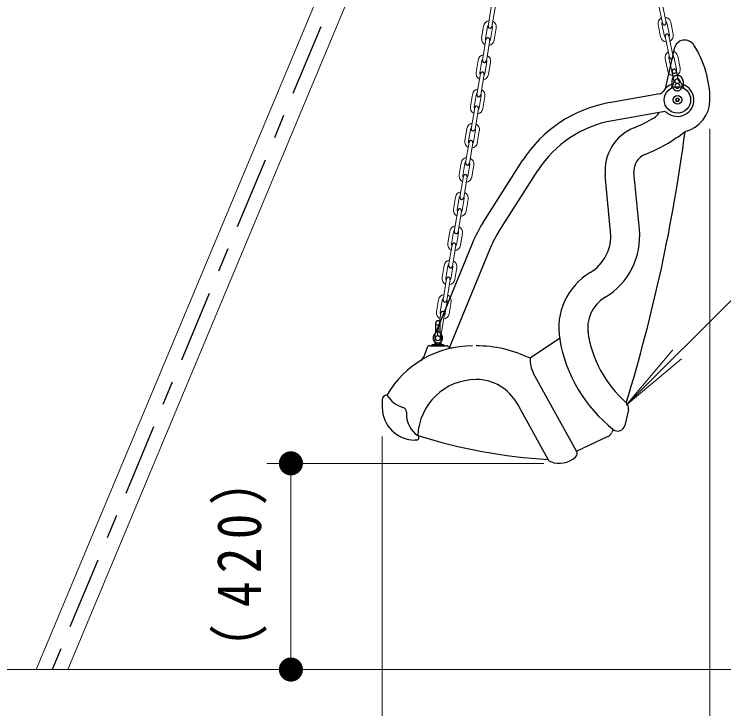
# Model space of a CAD drawing. Units: millimetres on the paper. Extents: x -385 to 0, y 0 to 267.
# Drawn here: x -193.53 to -164.08, y 45.1 to 73.95 of the extents above; entities that cross this region are included whole.
import ezdxf

# ---------------------------------------------------------------- set-up
doc = ezdxf.new("R2010")
doc.units = ezdxf.units.MM
doc.linetypes.add('USER1', pattern=[4.5, 2.5, -2])
doc.linetypes.add('USER2', pattern=[6, 3, -1, 1, -1])
doc.layers.add('LY_1', color=7, linetype='Continuous', lineweight=13)
doc.styles.add('ＭＳ ゴシック', font='')
doc.styles.get('ＭＳ ゴシック').set_extended_font_data('MS Gothic')

# ---------------------------------------------------------------- blocks, each defined once
blk = doc.blocks.new('filled_dot')
at = {"color": 0, "linetype": 'Continuous', "lineweight": -2, "const_width": 1.25}
blk.add_lwpolyline([(-0.625, 0, 1), (0.625, 0, 1)], format="xyb", close=True, dxfattribs=at)

msp = doc.modelspace()

# ---------------------------------------------------------------- linework, layer by layer
at = {"layer": 'LY_1', "linetype": 'USER2', "lineweight": 25}
msp.add_line((-171.553, 95.571), (-191.959, 46.736), dxfattribs=at)
at = {"layer": 'LY_1'}
for p, q in [((-172.597, 94.641), (-192.615, 46.736)), ((-171.474, 94.189), (-191.304, 46.736)), ((-173.858, 73.455), (-173.715, 74.324)), ((-173.7, 73.429), (-173.557, 74.298)), ((-166.625, 73.571), (-166.803, 74.433)), ((-166.468, 73.604), (-166.646, 74.466)), ((-174.128, 72.958), (-174.045, 73.461)), ((-173.97, 72.932), (-173.887, 73.435)), ((-173.762, 72.897), (-173.679, 73.401)), ((-173.605, 72.871), (-173.522, 73.375)), ((-166.698, 73.01), (-166.801, 73.509)), ((-166.541, 73.042), (-166.645, 73.542)), ((-166.336, 73.085), (-166.439, 73.584)), ((-166.179, 73.117), (-166.282, 73.617)), ((-166.177, 72.193), (-166.355, 73.055)), ((-174.092, 72.035), (-173.949, 72.903)), ((-173.934, 72.009), (-173.791, 72.877)), ((-166.334, 72.161), (-166.512, 73.023)), ((-166.045, 71.675), (-166.148, 72.174)), ((-165.888, 71.707), (-165.991, 72.206)), ((-174.362, 71.537), (-174.279, 72.04)), ((-174.204, 71.511), (-174.121, 72.014)), ((-173.997, 71.477), (-173.914, 71.98)), ((-173.839, 71.451), (-173.756, 71.954)), ((-166.407, 71.6), (-166.51, 72.099)), ((-166.25, 71.632), (-166.353, 72.132)), ((-174.327, 70.614), (-174.183, 71.482)), ((-174.169, 70.588), (-174.025, 71.456)), ((-154.63, 71.212), (-168.127, 57.715)), ((-174.596, 70.116), (-174.513, 70.619)), ((-174.438, 70.09), (-174.355, 70.593)), ((-174.231, 70.056), (-174.148, 70.559)), ((-174.073, 70.03), (-173.99, 70.533)), ((-174.561, 69.193), (-174.418, 70.061)), ((-174.403, 69.167), (-174.26, 70.035)), ((-174.83, 68.695), (-174.747, 69.198)), ((-174.673, 68.669), (-174.59, 69.172)), ((-174.465, 68.635), (-174.382, 69.138)), ((-174.308, 68.609), (-174.225, 69.112)), ((-164.653, 69.188), (-164.653, 36.896)), ((-174.795, 67.772), (-174.652, 68.64)), ((-174.637, 67.746), (-174.494, 68.614)), ((-175.065, 67.274), (-174.982, 67.778)), ((-174.907, 67.248), (-174.824, 67.752)), ((-174.7, 67.214), (-174.617, 67.717)), ((-174.542, 67.188), (-174.459, 67.691)), ((-175.029, 66.351), (-174.886, 67.22)), ((-174.872, 66.325), (-174.728, 67.194)), ((-175.299, 65.854), (-175.216, 66.357)), ((-175.141, 65.828), (-175.058, 66.331)), ((-174.934, 65.793), (-174.851, 66.297)), ((-174.776, 65.767), (-174.693, 66.271)), ((-175.264, 64.931), (-175.121, 65.799)), ((-175.106, 64.905), (-174.963, 65.773)), ((-175.533, 64.433), (-175.45, 64.936)), ((-175.376, 64.407), (-175.293, 64.91)), ((-175.168, 64.373), (-175.085, 64.876)), ((-175.01, 64.347), (-174.927, 64.85)), ((-175.498, 63.51), (-175.355, 64.378)), ((-175.34, 63.484), (-175.197, 64.352)), ((-175.768, 63.012), (-175.685, 63.515)), ((-175.61, 62.986), (-175.527, 63.489)), ((-175.403, 62.952), (-175.32, 63.455)), ((-175.245, 62.926), (-175.162, 63.429)), ((-175.732, 62.089), (-175.589, 62.957)), ((-175.575, 62.063), (-175.431, 62.931)), ((-176.002, 61.591), (-175.919, 62.094)), ((-175.844, 61.565), (-175.761, 62.068)), ((-175.637, 61.531), (-175.554, 62.034)), ((-175.479, 61.505), (-175.396, 62.008)), ((-175.967, 60.668), (-175.824, 61.536)), ((-175.809, 60.642), (-175.666, 61.51)), ((-168.127, 57.715), (-166.199, 60.013)), ((-168.127, 57.715), (-165.829, 59.643)), ((-178.253, 56.418), (-178.253, 36.896)), ((-171.553, 55.298), (-183.046, 55.298)), ((-182.046, 46.736), (-182.046, 55.298)), ((-198.553, 46.736), (-138.797, 46.736))]:
    msp.add_line(p, q, dxfattribs=at)
at = {"layer": 'LY_1', "lineweight": 25}
for p, q in [((-166.134, 72.522), (-166.513, 70.848)), ((-165.959, 71.193), (-166.046, 71.602)), ((-166.135, 71.156), (-166.222, 71.565)), ((-166.239, 71.169), (-166.239, 70.946)), ((-165.767, 71.169), (-165.767, 70.946)), ((-166.728, 70.648), (-168.833, 70.275)), ((-166.072, 70.39), (-166.038, 70.45)), ((-165.968, 70.45), (-166.038, 70.45)), ((-165.968, 70.45), (-165.934, 70.39)), ((-166.072, 70.39), (-166.038, 70.33)), ((-165.968, 70.33), (-166.038, 70.33)), ((-165.968, 70.33), (-165.934, 70.39)), ((-166.596, 69.899), (-168.701, 69.527)), ((-174.068, 65.305), (-172.431, 67.87)), ((-173.427, 64.896), (-171.791, 67.462)), ((-168.775, 64.906), (-168.999, 67.268)), ((-167.58, 65.019), (-167.805, 67.382)), ((-174.509, 64.455), (-176.036, 60.734)), ((-173.806, 64.166), (-175.467, 60.119)), ((-176.037, 60.713), (-176.037, 61.131)), ((-175.857, 60.713), (-175.857, 61.131)), ((-176.067, 60.695), (-176.067, 60.239)), ((-175.827, 60.695), (-175.827, 60.239)), ((-170.894, 60.476), (-172.121, 59.663)), ((-176.392, 60.112), (-176.529, 59.727)), ((-176.298, 60.179), (-175.596, 60.179)), ((-176.187, 60.179), (-176.187, 60.239)), ((-176.187, 60.239), (-175.707, 60.239)), ((-175.707, 60.239), (-175.707, 60.179)), ((-170.191, 55.8), (-171.972, 59.034)), ((-178.253, 57.94), (-178.253, 57.62)), ((-171.373, 55.459), (-172.644, 57.767)), ((-168.034, 57.524), (-168.186, 56.871)), ((-177.253, 57.43), (-177.253, 57.34)), ((-168.665, 56.703), (-168.734, 56.56)), ((-176.834, 56.265), (-176.898, 56.265)), ((-170.191, 55.8), (-168.876, 56.42))]:
    msp.add_line(p, q, dxfattribs=at)
for centre, radius in [((-166.003, 71.169), 0.1), ((-166.003, 70.39), 0.549), ((-166.003, 70.39), 0.18), ((-166.003, 70.39), 0.0693)]:
    msp.add_circle(centre, radius, dxfattribs=at)
at = {"layer": 'LY_1', "linetype": 'USER1'}
for centre in [(-166.003, 70.967), (-175.947, 60.501)]:
    msp.add_circle(centre, 0.1, dxfattribs=at)
at = {"layer": 'LY_1'}
for centre, radius, start, end in [((-173.783, 73.418), 0.265, 98.2063, 170.6353), ((-173.783, 73.418), 0.265, 350.6354, 63.0644), ((-166.542, 73.563), 0.265, 119.2352, 191.6642), ((-166.542, 73.563), 0.265, 11.6642, 84.0932), ((-166.542, 73.563), 0.105, 11.6642, 52.0318), ((-173.783, 73.418), 0.105, 130.2678, 170.6353), ((-173.783, 73.418), 0.105, 350.6354, 31.0029), ((-166.542, 73.563), 0.105, 151.2966, 191.6642), ((-166.439, 73.064), 0.105, 331.2966, 11.6642), ((-166.439, 73.064), 0.265, 299.2351, 11.6642), ((-173.866, 72.915), 0.265, 170.6353, 243.0644), ((-173.866, 72.915), 0.105, 170.6353, 211.0029), ((-173.866, 72.915), 0.265, 278.2063, 350.6354), ((-173.866, 72.915), 0.105, 310.2678, 350.6354), ((-166.439, 73.064), 0.265, 191.6642, 264.0932), ((-166.439, 73.064), 0.105, 191.6642, 232.0318), ((-174.017, 71.997), 0.265, 98.2063, 170.6353), ((-174.017, 71.997), 0.265, 350.6354, 63.0644), ((-166.251, 72.153), 0.265, 119.2352, 191.6642), ((-166.251, 72.153), 0.105, 151.2966, 191.6642), ((-166.251, 72.153), 0.265, 11.6642, 84.0932), ((-166.251, 72.153), 0.105, 11.6642, 52.0318), ((-174.017, 71.997), 0.105, 130.2678, 170.6353), ((-174.017, 71.997), 0.105, 350.6354, 31.0029), ((-166.148, 71.653), 0.265, 191.6642, 264.0932), ((-166.148, 71.653), 0.105, 191.6642, 232.0318), ((-166.148, 71.653), 0.105, 331.2966, 11.6642), ((-166.148, 71.653), 0.265, 299.2351, 11.6642), ((-174.1, 71.494), 0.265, 170.6353, 243.0644), ((-174.1, 71.494), 0.105, 170.6353, 211.0029), ((-174.1, 71.494), 0.265, 278.2063, 350.6354), ((-174.1, 71.494), 0.105, 310.2678, 350.6354), ((-174.252, 70.576), 0.265, 98.2063, 170.6353), ((-174.252, 70.576), 0.265, 350.6354, 63.0644), ((-174.252, 70.576), 0.105, 130.2678, 170.6353), ((-174.252, 70.576), 0.105, 350.6354, 31.0029), ((-174.335, 70.073), 0.265, 170.6353, 243.0644), ((-174.335, 70.073), 0.105, 170.6353, 211.0029), ((-174.335, 70.073), 0.265, 278.2063, 350.6354), ((-174.335, 70.073), 0.105, 310.2678, 350.6354), ((-174.486, 69.155), 0.265, 98.2063, 170.6353), ((-174.486, 69.155), 0.105, 130.2678, 170.6353), ((-174.486, 69.155), 0.265, 350.6354, 63.0644), ((-174.486, 69.155), 0.105, 350.6354, 31.0029), ((-174.569, 68.652), 0.265, 170.6353, 243.0644), ((-174.569, 68.652), 0.105, 170.6353, 211.0029), ((-174.569, 68.652), 0.105, 310.2678, 350.6354), ((-174.569, 68.652), 0.265, 278.2063, 350.6354), ((-174.72, 67.734), 0.265, 98.2063, 170.6353), ((-174.72, 67.734), 0.105, 130.2678, 170.6353), ((-174.72, 67.734), 0.105, 350.6354, 31.0029), ((-174.72, 67.734), 0.265, 350.6354, 63.0644), ((-174.803, 67.231), 0.265, 170.6353, 243.0644), ((-174.803, 67.231), 0.105, 170.6353, 211.0029), ((-174.803, 67.231), 0.265, 278.2063, 350.6354), ((-174.803, 67.231), 0.105, 310.2678, 350.6354), ((-174.955, 66.314), 0.265, 98.2063, 170.6353), ((-174.955, 66.314), 0.105, 130.2678, 170.6353), ((-174.955, 66.314), 0.105, 350.6354, 31.0029), ((-174.955, 66.314), 0.265, 350.6354, 63.0644), ((-175.038, 65.81), 0.265, 170.6353, 243.0644), ((-175.038, 65.81), 0.105, 170.6353, 211.0029), ((-175.038, 65.81), 0.265, 278.2063, 350.6354), ((-175.038, 65.81), 0.105, 310.2678, 350.6354), ((-175.189, 64.893), 0.265, 98.2063, 170.6353), ((-175.189, 64.893), 0.265, 350.6354, 63.0644), ((-175.189, 64.893), 0.105, 130.2678, 170.6353), ((-175.189, 64.893), 0.105, 350.6354, 31.0029), ((-175.272, 64.39), 0.265, 170.6353, 243.0644), ((-175.272, 64.39), 0.105, 170.6353, 211.0029), ((-175.272, 64.39), 0.265, 278.2063, 350.6354), ((-175.272, 64.39), 0.105, 310.2678, 350.6354), ((-175.423, 63.472), 0.265, 98.2063, 170.6353), ((-175.423, 63.472), 0.265, 350.6354, 63.0644), ((-175.423, 63.472), 0.105, 130.2678, 170.6353), ((-175.423, 63.472), 0.105, 350.6354, 31.0029), ((-175.506, 62.969), 0.265, 170.6353, 243.0644), ((-175.506, 62.969), 0.105, 170.6353, 211.0029), ((-175.506, 62.969), 0.265, 278.2063, 350.6354), ((-175.506, 62.969), 0.105, 310.2678, 350.6354), ((-175.658, 62.051), 0.265, 98.2063, 170.6353), ((-175.658, 62.051), 0.265, 350.6354, 63.0644), ((-175.658, 62.051), 0.105, 130.2678, 170.6353), ((-175.658, 62.051), 0.105, 350.6354, 31.0029), ((-175.741, 61.548), 0.265, 170.6353, 243.0644), ((-175.741, 61.548), 0.105, 170.6353, 211.0029), ((-175.741, 61.548), 0.265, 278.2063, 350.6354), ((-175.741, 61.548), 0.105, 310.2678, 350.6354)]:
    msp.add_arc(centre, radius, start, end, dxfattribs=at)
at = {"layer": 'LY_1', "lineweight": 25}
for centre, radius, start, end in [((-173.779, 73.442), 0.08, 170.6353, 350.6354), ((-166.547, 73.588), 0.08, 191.6642, 11.6642), ((-166.434, 73.039), 0.08, 11.6642, 191.6642), ((-173.87, 72.89), 0.08, 350.6354, 170.6353), ((-165.695, 72.423), 0.451, 32.4218, 167.2635), ((-168.895, 70.39), 4.242, 0, 32.4218), ((-166.256, 72.177), 0.08, 191.6642, 11.6642), ((-174.013, 72.022), 0.08, 170.6353, 350.6354), ((-166.134, 71.583), 0.09, 11.9683, 191.9683), ((-174.104, 71.469), 0.08, 350.6354, 170.6353), ((-166.003, 71.169), 0.236, 0, 180), ((-166.003, 70.39), 0.685, 110.1426, 149.1168), ((-166.003, 70.39), 0.685, 230.958, 69.8574), ((-166.003, 70.967), 0.2, 137.2027, 66.7339), ((-166.194, 71.144), 0.06, 317.2027, 11.9683), ((-165.9, 71.206), 0.06, 191.9683, 246.7339), ((-166.763, 70.845), 0.2, 280.0374, 329.1168), ((-166.339, 70.946), 0.1, 301.1764, 0), ((-165.667, 70.946), 0.1, 180, 238.8236), ((-174.248, 70.601), 0.08, 170.6353, 350.6354), ((-174.339, 70.048), 0.08, 350.6354, 170.6353), ((-167.895, 64.978), 5.38, 100.0374, 147.4718), ((-166.003, 70.39), 1.35, 283.566, 0), ((-167.284, 70.158), 0.6, 301.1932, 331.4302), ((-166.561, 69.702), 0.2, 50.9581, 100.0374), ((-167.895, 64.978), 4.62, 100.0374, 147.4718), ((-169.839, 74.378), 5.533, 291.6668, 301.1932), ((-167.087, 67.45), 1.921, 111.6668, 185.4277), ((-174.482, 69.18), 0.08, 170.6353, 350.6354), ((-233.633, 77.91), 68.518, 342.94747, 352.59344), ((-169.839, 74.378), 6.733, 291.6668, 308.0807), ((-174.573, 68.627), 0.08, 350.6354, 170.6353), ((-167.087, 67.45), 0.721, 111.6668, 185.4277), ((-174.716, 67.759), 0.08, 170.6353, 350.6354), ((-174.807, 67.207), 0.08, 350.6354, 170.6353), ((-174.951, 66.338), 0.08, 170.6353, 350.6354), ((-175.042, 65.786), 0.08, 350.6354, 170.6353), ((-169.532, 62.412), 5.38, 147.4718, 157.6832), ((-175.185, 64.918), 0.08, 170.6353, 350.6354), ((-169.532, 62.412), 4.62, 147.4718, 157.6832), ((-170.539, 64.738), 1.772, 301.1451, 5.4277), ((-170.539, 64.738), 2.972, 301.1451, 5.4277), ((-175.276, 64.365), 0.08, 350.6354, 170.6353), ((-175.419, 63.497), 0.08, 170.6353, 350.6354), ((-168.224, 60.907), 2.704, 121.1451, 189.7349), ((-175.51, 62.944), 0.08, 350.6354, 170.6353), ((-168.224, 60.907), 1.504, 121.1451, 189.7349), ((-175.653, 62.076), 0.08, 170.6353, 350.6354), ((-175.745, 61.523), 0.08, 350.6354, 170.6353), ((-175.947, 61.131), 0.09, 0, 180), ((-176.027, 60.695), 0.04, 112.3927, 180), ((-176.097, 60.713), 0.06, 305.2344, 0), ((-175.947, 60.501), 0.25, 67.6073, 112.3927), ((-175.797, 60.713), 0.06, 180, 234.7656), ((-175.867, 60.695), 0.04, 0, 67.6073), ((-164.889, 61.479), 4.888, 188.2209, 228.5155), ((-175.947, 60.501), 0.2, 125.2344, 54.7656), ((-175.888, 60.655), 0.08, 170.6353, 350.6354), ((-164.889, 61.479), 6.088, 189.7349, 231.6712), ((-174.509, 56.076), 4.103, 90, 149.8827), ((-176.298, 60.079), 0.1, 90, 160.3322), ((-176.027, 60.306), 0.04, 180, 247.6073), ((-175.947, 60.501), 0.25, 247.6073, 292.3927), ((-175.867, 60.306), 0.04, 292.3927, 0), ((-175.596, 60.079), 0.1, 52.7183, 90), ((-175.353, 60.397), 0.3, 232.7183, 281.0574), ((-174.357, 55.071), 5.107, 64.0357, 90), ((-176.812, 59.828), 0.3, 301.5405, 340.3322), ((-170.914, 59.616), 1.207, 177.7558, 208.8422), ((-174.357, 56.355), 2.423, 90, 177.8042), ((-174.357, 56.824), 1.955, 28.8422, 90), ((-178.058, 57.94), 0.195, 90, 180), ((-177.043, 58.76), 1.192, 211.6296, 252.8739), ((-168.326, 57.593), 0.3, 346.8353, 48.5155), ((-176.898, 57.62), 1.355, 180, 270), ((-177.453, 57.43), 0.2, 0, 72.8739), ((-176.178, 57.34), 1.074, 180, 236.0675), ((-168.479, 56.939), 0.3, 231.6712, 346.8353), ((-169.004, 56.691), 0.3, 295.2411, 334.1585), ((-176.834, 56.365), 0.1, 270, 56.0675), ((-170.01, 78.066), 22.649, 252.6123, 266.5494), ((-170.366, 55.703), 0.2, 311.9406, 28.8422), ((-171.198, 55.555), 0.2, 208.8422, 248.2889), ((-170.901, 56.299), 1.001, 248.2889, 311.9406)]:
    msp.add_arc(centre, radius, start, end, dxfattribs=at)
at = {"layer": 'LY_1', "linetype": 'USER1'}
for centre, start, end in [((-166.134, 71.583), 191.9683, 11.9683), ((-175.947, 61.131), 180, 0)]:
    msp.add_arc(centre, 0.09, start, end, dxfattribs=at)

# ---------------------------------------------------------------- block references
at = {"layer": 'LY_1', "xscale": 0.4, "yscale": 0.4}
for p, rotation in [((-182.046, 55.298), 270), ((-182.046, 46.736), 90)]:
    msp.add_blockref('filled_dot', p, dxfattribs=dict(at, rotation=rotation))

# ---------------------------------------------------------------- texts
at = {"layer": 'LY_1', "insert": (-183.046, 51.442), "char_height": 1.833, "attachment_point": 8, "rotation": 90, "style": 'ＭＳ ゴシック'}
msp.add_mtext('\\T1.33;\\W0.85;（420）', dxfattribs=at)

doc.saveas('drawing.dxf')
